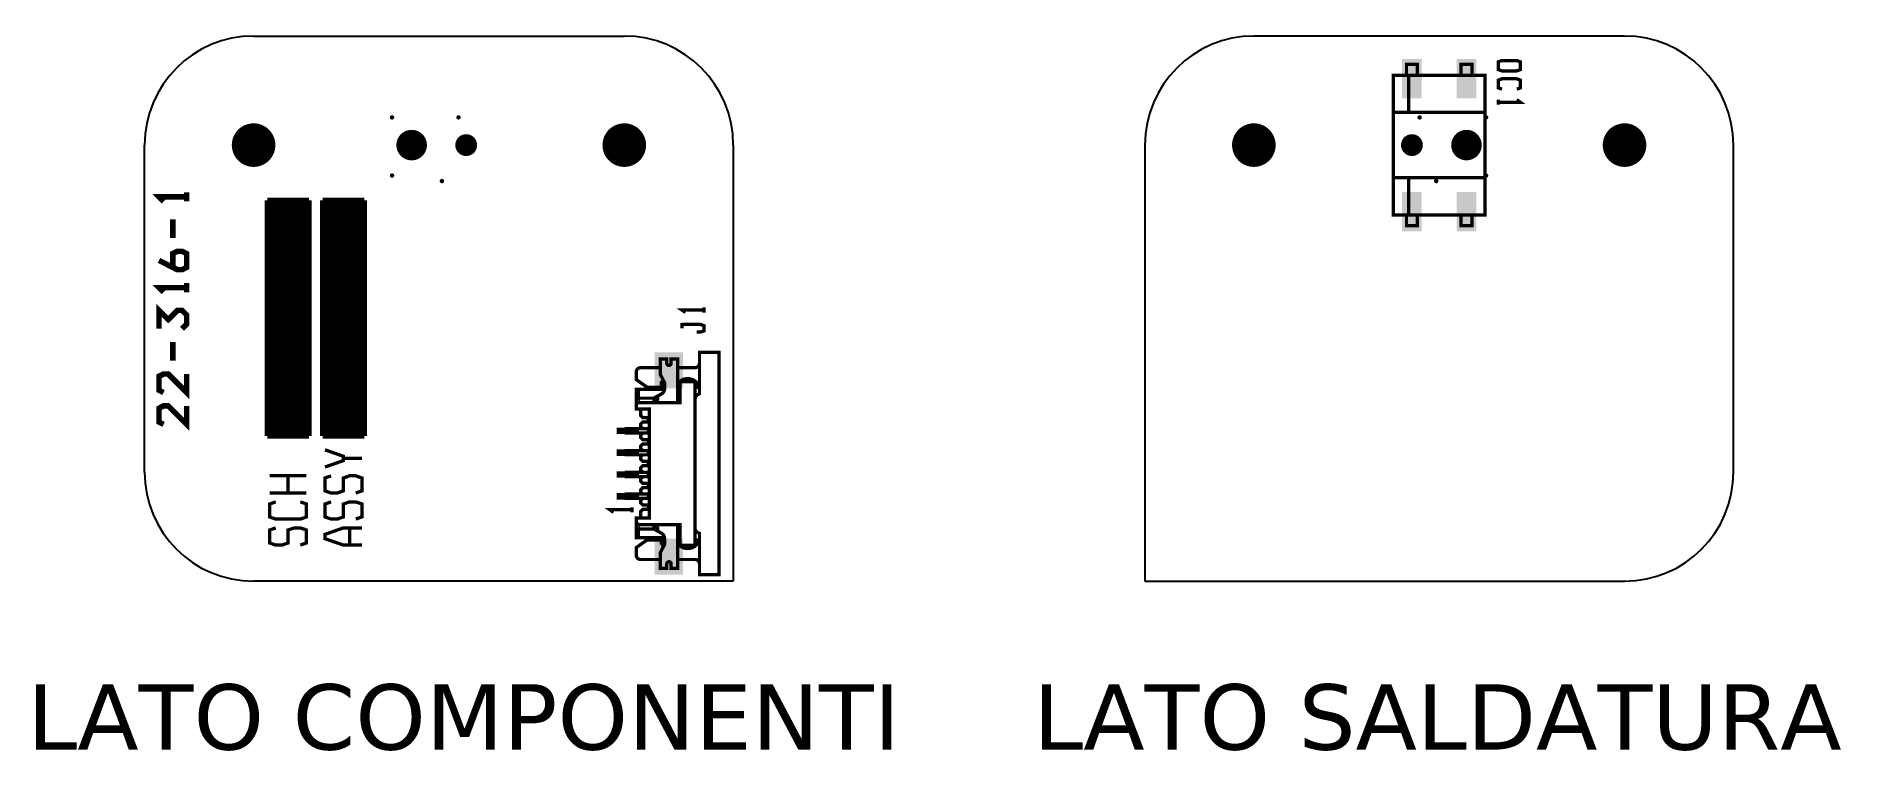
# Model space of a CAD drawing. Extents: x -8.9 to 73.9, y -6.3 to 26.5.
import ezdxf

# ---------------------------------------------------------------- set-up
doc = ezdxf.new("R2010")
doc.units = 0
doc.header["$MEASUREMENT"] = 0
doc.layers.get('0').update_dxf_attribs({"linetype": 'CONTINUOUS'})
for name, color, linetype in [('22-316-1_DRD', 7, 'CONTINUOUS'), ('22-316-1_SMB', 254, 'CONTINUOUS'), ('22-316-1_SMT', 254, 'CONTINUOUS'), ('22-316-1_SSB', 1, 'CONTINUOUS'), ('22-316-1_SST', 1, 'CONTINUOUS'), ('THRUHOLE_NPT', 11, 'CONTINUOUS'), ('THRUHOLE_TAP', 13, 'CONTINUOUS')]:
    doc.layers.add(name, color=color, linetype=linetype)
doc.styles.get("Standard").update_dxf_attribs({"font": 'verdana.ttf', "height": 3})

# ---------------------------------------------------------------- blocks, each defined once
blk = doc.blocks.new('ROUND_1')
at = {"const_width": 0.03935}
blk.add_lwpolyline([(-0.019675, 0, 1), (0.019675, 0, 1)], format="xyb", close=True, dxfattribs=at)
blk = doc.blocks.new('RECTANGLE_2')
blk.add_solid([(0.0197, 0.0059), (0.0197, -0.0059), (-0.0197, 0.0059), (-0.0197, -0.0059)])
blk = doc.blocks.new('RECTANGLE_3')
blk.add_solid([(0.0256, 0.0325), (0.0256, -0.0325), (-0.0256, 0.0325), (-0.0256, -0.0325)])
blk = doc.blocks.new('ROUND_5')
at = {"const_width": 0.0197}
blk.add_lwpolyline([(-0.00985, 0, 1), (0.00985, 0, 1)], format="xyb", close=True, dxfattribs=at)
blk = doc.blocks.new('ROUND_4')
at = {"const_width": 0.02755}
blk.add_lwpolyline([(-0.013775, 0, 1), (0.013775, 0, 1)], format="xyb", close=True, dxfattribs=at)
blk = doc.blocks.new('ROUND_11')
at = {"const_width": 0.00395}
blk.add_lwpolyline([(-0.001975, 0, 1), (0.001975, 0, 1)], format="xyb", close=True, dxfattribs=at)
blk = doc.blocks.new('RECTANGLE_13')
blk.add_solid([(0.0177, 0.03545), (0.0177, -0.03545), (-0.0177, 0.03545), (-0.0177, -0.03545)])

msp = doc.modelspace()

# ---------------------------------------------------------------- linework, layer by layer
at = {"layer": '22-316-1_DRD'}
for p, q in [((1.073, 26.488), (18.073, 26.488)), ((63.947, 26.488), (46.947, 26.488)), ((-3.926, 6.49), (-3.926, 21.489)), ((23.072, 21.489), (23.072, 1.489)), ((41.948, 21.489), (41.948, 1.489)), ((68.946, 6.49), (68.946, 21.489)), ((23.072, 1.489), (1.073, 1.489)), ((41.948, 1.489), (63.947, 1.489))]:
    msp.add_line(p, q, dxfattribs=at)
for centre, start, end in [((1.073, 21.489), 90, 180), ((18.073, 21.489), 360, 90), ((46.947, 21.489), 90, 180), ((63.947, 21.489), 360, 90), ((1.073, 6.49), 180, 270), ((63.947, 6.49), 270, 0)]:
    msp.add_arc(centre, 4.999, start, end, dxfattribs=at)
at = {"layer": '22-316-1_SSB', "const_width": 0.152}
for points in [[(53.947, 24.689), (53.947, 25.19), (54.448, 25.19), (54.448, 24.689)], [(56.947, 24.689), (56.947, 25.19), (56.447, 25.19), (56.447, 24.689)], [(58.156, 25.307), (58.326, 25.368), (59.004, 25.368), (59.172, 25.307), (59.172, 24.951), (59.004, 24.893), (58.326, 24.893), (58.156, 24.951), (58.156, 25.307)], [(57.546, 22.988), (54.046, 22.988), (54.046, 24.689), (57.546, 24.689), (57.546, 22.988), (57.546, 21.989), (57.546, 20.989), (57.546, 19.99), (54.046, 19.99), (54.046, 18.289), (53.348, 18.289), (53.348, 19.99), (54.046, 19.99)], [(53.348, 19.99), (53.348, 20.989), (53.348, 21.989), (53.348, 22.988), (53.348, 24.689), (54.046, 24.689)], [(58.326, 24.054), (58.156, 24.113), (58.156, 24.468), (58.326, 24.529), (59.004, 24.529), (59.172, 24.468), (59.172, 24.113), (59.004, 24.054)], [(58.156, 23.336), (58.156, 23.572)], [(58.156, 23.452), (59.172, 23.452), (59.004, 23.572)], [(53.348, 22.988), (54.046, 22.988)], [(57.546, 19.99), (57.546, 18.289), (54.046, 18.289)], [(54.448, 18.289), (54.448, 17.788), (53.947, 17.788), (53.947, 18.289)], [(56.947, 18.289), (56.947, 17.788), (56.447, 17.788), (56.447, 18.289)]]:
    msp.add_lwpolyline(points, dxfattribs=at)
at = {"layer": '22-316-1_SST'}
for points, const_width in [([(-1.995, 19.119), (-3.265, 19.119), (-3.054, 18.906)], 0.254), ([(-1.995, 19.33), (-1.995, 18.906)], 0.254), ([(1.708, 18.949), (1.708, 8.154)], 0.254), ([(3.613, 18.949), (1.708, 18.949)], 0.254), ([(1.81, 18.949), (1.81, 8.154)], 0.254), ([(2.038, 18.949), (2.038, 8.154)], 0.254), ([(2.267, 18.949), (2.267, 8.154)], 0.254), ([(2.496, 18.949), (2.496, 8.154)], 0.254), ([(2.724, 18.949), (2.724, 8.154)], 0.254), ([(2.953, 18.949), (2.953, 8.154)], 0.254), ([(3.181, 18.949), (3.181, 8.154)], 0.254), ([(3.41, 18.949), (3.41, 8.154)], 0.254), ([(3.613, 18.949), (3.613, 8.154)], 0.254), ([(4.248, 18.949), (4.248, 8.154)], 0.254), ([(6.153, 18.949), (4.248, 18.949)], 0.254), ([(4.35, 18.949), (4.35, 8.154)], 0.254), ([(4.578, 18.949), (4.578, 8.154)], 0.254), ([(4.807, 18.949), (4.807, 8.154)], 0.254), ([(5.036, 18.949), (5.036, 8.154)], 0.254), ([(5.264, 18.949), (5.264, 8.154)], 0.254), ([(5.493, 18.949), (5.493, 8.154)], 0.254), ([(5.721, 18.949), (5.721, 8.154)], 0.254), ([(5.95, 18.949), (5.95, 8.154)], 0.254), ([(6.153, 18.949), (6.153, 8.154)], 0.254), ([(3.613, 18.771), (1.708, 18.771)], 0.254), ([(3.613, 18.543), (1.708, 18.543)], 0.254), ([(3.613, 18.314), (1.708, 18.314)], 0.254), ([(3.613, 18.085), (1.708, 18.085)], 0.254), ([(6.153, 18.771), (4.248, 18.771)], 0.254), ([(6.153, 18.543), (4.248, 18.543)], 0.254), ([(6.153, 18.314), (4.248, 18.314)], 0.254), ([(6.153, 18.085), (4.248, 18.085)], 0.254), ([(-2.63, 18.08), (-2.63, 17.235)], 0.254), ([(3.613, 17.857), (1.708, 17.857)], 0.254), ([(3.613, 17.628), (1.708, 17.628)], 0.254), ([(3.613, 17.4), (1.708, 17.4)], 0.254), ([(6.153, 17.857), (4.248, 17.857)], 0.254), ([(6.153, 17.628), (4.248, 17.628)], 0.254), ([(6.153, 17.4), (4.248, 17.4)], 0.254), ([(-2.63, 15.881), (-2.63, 16.516), (-2.419, 16.62), (-2.209, 16.62), (-1.995, 16.516), (-1.995, 15.881), (-2.209, 15.774), (-2.419, 15.774), (-3.265, 16.198)], 0.254), ([(3.613, 17.171), (1.708, 17.171)], 0.254), ([(3.613, 16.942), (1.708, 16.942)], 0.254), ([(3.613, 16.714), (1.708, 16.714)], 0.254), ([(3.613, 16.485), (1.708, 16.485)], 0.254), ([(6.153, 17.171), (4.248, 17.171)], 0.254), ([(6.153, 16.942), (4.248, 16.942)], 0.254), ([(6.153, 16.714), (4.248, 16.714)], 0.254), ([(6.153, 16.485), (4.248, 16.485)], 0.254), ([(3.613, 16.257), (1.708, 16.257)], 0.254), ([(3.613, 16.028), (1.708, 16.028)], 0.254), ([(3.613, 15.799), (1.708, 15.799)], 0.254), ([(6.153, 16.257), (4.248, 16.257)], 0.254), ([(6.153, 16.028), (4.248, 16.028)], 0.254), ([(6.153, 15.799), (4.248, 15.799)], 0.254), ([(-1.995, 14.949), (-3.265, 14.949), (-3.054, 14.738)], 0.254), ([(-1.995, 15.159), (-1.995, 14.738)], 0.254), ([(3.613, 15.571), (1.708, 15.571)], 0.254), ([(3.613, 15.342), (1.708, 15.342)], 0.254), ([(3.613, 15.114), (1.708, 15.114)], 0.254), ([(3.613, 14.885), (1.708, 14.885)], 0.254), ([(6.153, 15.571), (4.248, 15.571)], 0.254), ([(6.153, 15.342), (4.248, 15.342)], 0.254), ([(6.153, 15.114), (4.248, 15.114)], 0.254), ([(6.153, 14.885), (4.248, 14.885)], 0.254), ([(-2.209, 13.064), (-1.995, 13.277), (-1.995, 13.699), (-2.209, 13.912), (-2.419, 13.912), (-2.844, 13.488), (-3.265, 13.912), (-3.265, 13.064)], 0.254), ([(3.613, 14.656), (1.708, 14.656)], 0.254), ([(3.613, 14.428), (1.708, 14.428)], 0.254), ([(3.613, 14.199), (1.708, 14.199)], 0.254), ([(3.613, 13.971), (1.708, 13.971)], 0.254), ([(6.153, 14.656), (4.248, 14.656)], 0.254), ([(6.153, 14.428), (4.248, 14.428)], 0.254), ([(6.153, 14.199), (4.248, 14.199)], 0.254), ([(6.153, 13.971), (4.248, 13.971)], 0.254), ([(21.731, 14.047), (21.731, 13.811)], 0.152), ([(3.613, 13.742), (1.708, 13.742)], 0.254), ([(3.613, 13.513), (1.708, 13.513)], 0.254), ([(3.613, 13.285), (1.708, 13.285)], 0.254), ([(6.153, 13.742), (4.248, 13.742)], 0.254), ([(6.153, 13.513), (4.248, 13.513)], 0.254), ([(6.153, 13.285), (4.248, 13.285)], 0.254), ([(21.731, 13.927), (20.715, 13.927), (20.885, 13.811)], 0.152), ([(20.715, 13.328), (20.715, 13.089)], 0.152), ([(21.393, 12.911), (21.563, 12.911), (21.731, 12.972), (21.731, 13.209), (21.563, 13.267), (20.715, 13.267)], 0.152), ([(-2.63, 12.452), (-2.63, 11.603)], 0.254), ([(3.613, 13.056), (1.708, 13.056)], 0.254), ([(3.613, 12.828), (1.708, 12.828)], 0.254), ([(3.613, 12.599), (1.708, 12.599)], 0.254), ([(3.613, 12.37), (1.708, 12.37)], 0.254), ([(6.153, 13.056), (4.248, 13.056)], 0.254), ([(6.153, 12.828), (4.248, 12.828)], 0.254), ([(6.153, 12.599), (4.248, 12.599)], 0.254), ([(6.153, 12.37), (4.248, 12.37)], 0.254), ([(3.613, 12.142), (1.708, 12.142)], 0.254), ([(3.613, 11.913), (1.708, 11.913)], 0.254), ([(3.613, 11.685), (1.708, 11.685)], 0.254), ([(6.153, 12.142), (4.248, 12.142)], 0.254), ([(6.153, 11.913), (4.248, 11.913)], 0.254), ([(6.153, 11.685), (4.248, 11.685)], 0.254), ([(20.024, 11.484), (20.024, 11.685), (19.722, 11.685), (19.722, 11.004)], 0.152), ([(20.522, 9.683), (20.522, 9.894), (20.522, 11.685), (20.222, 11.685), (20.222, 11.484)], 0.152), ([(21.439, 3.724), (21.523, 3.684), (21.523, 1.784), (22.422, 1.784), (22.422, 11.984), (21.523, 11.984), (21.523, 10.084), (21.439, 10.044)], 0.152), ([(-1.995, 10.991), (-1.995, 10.143), (-2.844, 10.991), (-3.054, 10.991), (-3.265, 10.885), (-3.265, 10.25), (-3.054, 10.143)], 0.254), ([(3.613, 11.456), (1.708, 11.456)], 0.254), ([(3.613, 11.227), (1.708, 11.227)], 0.254), ([(3.613, 10.999), (1.708, 10.999)], 0.254), ([(3.613, 10.77), (1.708, 10.77)], 0.254), ([(6.153, 11.456), (4.248, 11.456)], 0.254), ([(6.153, 11.227), (4.248, 11.227)], 0.254), ([(6.153, 10.999), (4.248, 10.999)], 0.254), ([(6.153, 10.77), (4.248, 10.77)], 0.254), ([(18.622, 11.085), (18.622, 10.735), (19.122, 10.384), (19.775, 10.384), (19.775, 10.61), (19.783, 10.615)], 0.152), ([(19.722, 11.283), (18.823, 11.283)], 0.152), ([(19.737, 10.945), (19.907, 10.625)], 0.152), ([(20.522, 11.283), (21.322, 11.283)], 0.152), ([(3.613, 10.542), (1.708, 10.542)], 0.254), ([(3.613, 10.313), (1.708, 10.313)], 0.254), ([(3.613, 10.084), (1.708, 10.084)], 0.254), ([(3.613, 9.856), (1.708, 9.856)], 0.254), ([(6.153, 10.542), (4.248, 10.542)], 0.254), ([(6.153, 10.313), (4.248, 10.313)], 0.254), ([(6.153, 10.084), (4.248, 10.084)], 0.254), ([(6.153, 9.856), (4.248, 9.856)], 0.254), ([(19.224, 5.985), (19.221, 5.985), (19.224, 5.985), (19.224, 5.987), (19.224, 9.383), (18.622, 9.383), (18.622, 9.584), (18.724, 9.683), (20.623, 9.683), (20.623, 10.633), (21.322, 10.633), (21.322, 3.135), (20.623, 3.135), (20.623, 4.085), (18.724, 4.085), (18.622, 4.184), (18.622, 4.385), (19.224, 4.385), (19.224, 5.985), (18.922, 5.985), (18.823, 6.084), (18.823, 6.183), (18.922, 6.285)], 0.152), ([(18.724, 10.285), (18.724, 9.884), (18.622, 9.985), (18.622, 10.285), (18.724, 10.285), (19.92, 10.285)], 0.152), ([(18.724, 9.683), (18.622, 9.683), (18.622, 9.884), (18.724, 9.884), (19.442, 9.884)], 0.152), ([(19.61, 9.894), (19.61, 9.985), (19.442, 9.894), (19.442, 9.688)], 0.152), ([(19.773, 10.074), (19.61, 9.985)], 0.152), ([(19.783, 10.615), (19.775, 10.611)], 0.152), ([(19.922, 10.384), (19.775, 10.384)], 0.152), ([(19.922, 10.567), (19.922, 10.326)], 0.152), ([(20.623, 10.384), (20.522, 10.384)], 0.152), ([(20.522, 10.285), (20.623, 10.285)], 0.152), ([(20.623, 9.884), (20.522, 9.884)], 0.152), ([(20.565, 10.608), (20.572, 10.611)], 0.152), ([(20.596, 10.623), (20.573, 10.61)], 0.152), ([(21.322, 10.384), (21.523, 10.384)], 0.152), ([(-1.995, 9.531), (-1.995, 8.682), (-2.844, 9.531), (-3.054, 9.531), (-3.265, 9.424), (-3.265, 8.789), (-3.054, 8.682)], 0.254), ([(3.613, 9.627), (1.708, 9.627)], 0.254), ([(3.613, 9.399), (1.708, 9.399)], 0.254), ([(3.613, 9.17), (1.708, 9.17)], 0.254), ([(6.153, 9.627), (4.248, 9.627)], 0.254), ([(6.153, 9.399), (4.248, 9.399)], 0.254), ([(6.153, 9.17), (4.248, 9.17)], 0.254), ([(18.823, 9.383), (18.823, 9.084), (18.922, 8.985), (19.224, 8.985)], 0.152), ([(19.442, 9.686), (19.442, 9.683)], 0.152), ([(3.613, 8.941), (1.708, 8.941)], 0.254), ([(3.613, 8.713), (1.708, 8.713)], 0.254), ([(3.613, 8.484), (1.708, 8.484)], 0.254), ([(3.613, 8.256), (1.708, 8.256)], 0.254), ([(3.613, 8.154), (1.708, 8.154)], 0.254), ([(6.153, 8.941), (4.248, 8.941)], 0.254), ([(6.153, 8.713), (4.248, 8.713)], 0.254), ([(6.153, 8.484), (4.248, 8.484)], 0.254), ([(6.153, 8.256), (4.248, 8.256)], 0.254), ([(6.153, 8.154), (4.248, 8.154)], 0.254), ([(18.622, 8.484), (18.574, 8.484), (18.172, 8.484), (18.172, 8.284), (18.574, 8.284), (18.622, 8.284), (18.622, 8.484), (18.673, 8.484), (18.673, 8.284), (18.772, 8.284), (18.922, 8.284), (19.224, 8.284)], 0.152), ([(18.622, 8.284), (18.673, 8.284)], 0.152), ([(18.673, 8.484), (18.772, 8.484), (18.922, 8.484)], 0.152), ([(19.224, 8.484), (18.922, 8.484), (18.823, 8.583), (18.823, 8.685), (18.922, 8.784), (19.224, 8.784)], 0.152), ([(18.922, 8.284), (18.823, 8.184), (18.823, 8.085), (18.922, 7.984), (19.224, 7.984)], 0.152), ([(19.173, 8.985), (19.173, 8.784)], 0.152), ([(19.173, 8.284), (19.173, 8.484)], 0.152), ([(4.347, 7.516), (5.193, 7.219), (5.193, 7.021), (4.347, 6.727)], 0.152), ([(18.622, 7.483), (18.574, 7.483), (18.172, 7.483), (18.172, 7.285), (18.574, 7.285), (18.622, 7.285), (18.622, 7.483), (18.673, 7.483), (18.673, 7.285), (18.772, 7.285), (18.922, 7.285), (19.224, 7.285)], 0.152), ([(18.673, 7.483), (18.772, 7.483), (18.922, 7.483)], 0.152), ([(19.224, 7.788), (19.224, 7.783), (18.922, 7.783), (18.823, 7.684), (18.823, 7.585), (18.922, 7.483), (19.224, 7.483)], 0.152), ([(19.173, 7.984), (19.173, 7.783)], 0.152), ([(19.173, 7.285), (19.173, 7.483)], 0.152), ([(6.039, 7.12), (5.193, 7.12)], 0.152), ([(18.622, 7.285), (18.673, 7.285)], 0.152), ([(18.922, 7.285), (18.823, 7.184), (18.823, 7.085), (18.922, 6.983), (19.224, 6.983)], 0.152), ([(19.224, 6.485), (18.922, 6.485), (18.823, 6.584), (18.823, 6.683), (18.922, 6.785), (19.224, 6.785)], 0.152), ([(19.173, 6.983), (19.173, 6.785)], 0.152), ([(3.499, 6.323), (1.807, 6.323)], 0.152), ([(2.653, 6.323), (2.653, 5.533)], 0.152), ([(4.629, 6.323), (4.347, 6.224), (4.347, 5.632), (4.629, 5.533), (4.911, 5.533), (5.193, 5.632), (5.193, 6.224), (5.475, 6.323), (5.757, 6.323), (6.039, 6.224), (6.039, 5.632), (5.757, 5.533)], 0.152), ([(18.622, 6.485), (18.574, 6.485), (18.172, 6.485), (18.172, 6.285), (18.574, 6.285), (18.622, 6.285), (18.622, 6.485), (18.673, 6.485), (18.673, 6.285), (18.772, 6.285), (18.922, 6.285), (19.224, 6.285)], 0.152), ([(18.622, 6.285), (18.673, 6.285)], 0.152), ([(18.673, 6.485), (18.772, 6.485), (18.922, 6.485)], 0.152), ([(19.224, 5.484), (18.922, 5.484), (18.823, 5.584), (18.823, 5.685), (18.922, 5.784), (19.224, 5.784)], 0.152), ([(19.173, 6.285), (19.173, 6.485)], 0.152), ([(19.173, 5.985), (19.173, 5.784)], 0.152), ([(3.499, 5.533), (1.807, 5.533)], 0.152), ([(3.217, 5.129), (3.499, 5.03), (3.499, 4.438), (3.217, 4.339), (2.089, 4.339), (1.807, 4.438), (1.807, 5.03), (2.089, 5.129)], 0.152), ([(4.629, 5.129), (4.347, 5.03), (4.347, 4.438), (4.629, 4.339), (4.911, 4.339), (5.193, 4.438), (5.193, 5.03), (5.475, 5.129), (5.757, 5.129), (6.039, 5.03), (6.039, 4.438), (5.757, 4.339)], 0.152), ([(18.622, 5.284), (18.574, 5.284), (18.172, 5.284), (18.172, 5.484), (18.574, 5.484), (18.622, 5.484), (18.622, 5.284), (18.673, 5.284), (18.673, 5.484), (18.772, 5.484), (18.922, 5.484)], 0.152), ([(18.622, 5.484), (18.673, 5.484)], 0.152), ([(18.922, 5.284), (18.772, 5.284), (18.673, 5.284)], 0.152), ([(19.224, 4.984), (18.922, 4.984), (18.823, 5.083), (18.823, 5.185), (18.922, 5.284), (19.224, 5.284)], 0.152), ([(19.173, 5.284), (19.173, 5.484)], 0.152), ([(19.173, 4.984), (19.173, 4.783)], 0.152), ([(18.429, 4.768), (17.413, 4.768), (17.583, 4.649)], 0.152), ([(18.429, 4.885), (18.429, 4.649)], 0.152), ([(18.724, 4.085), (18.622, 4.085), (18.622, 3.884), (18.724, 3.884), (19.442, 3.884)], 0.152), ([(18.823, 4.385), (18.823, 4.684), (18.922, 4.783), (19.224, 4.783)], 0.152), ([(19.773, 3.694), (19.61, 3.783), (19.442, 3.874), (19.442, 4.08)], 0.152), ([(20.522, 4.085), (20.522, 3.874), (20.522, 2.083), (20.222, 2.083), (20.222, 2.284)], 0.152), ([(2.089, 3.935), (1.807, 3.836), (1.807, 3.244), (2.089, 3.145), (2.371, 3.145), (2.653, 3.244), (2.653, 3.836), (2.935, 3.935), (3.217, 3.935), (3.499, 3.836), (3.499, 3.244), (3.217, 3.145)], 0.152), ([(6.039, 3.935), (5.193, 3.935), (4.347, 3.638), (4.347, 3.44), (5.193, 3.145), (6.039, 3.145)], 0.152), ([(5.475, 3.935), (5.475, 3.145)], 0.152), ([(18.724, 3.485), (18.622, 3.485), (18.622, 3.785), (18.724, 3.884), (18.724, 3.485), (19.917, 3.485)], 0.152), ([(18.622, 2.685), (18.622, 3.033), (19.122, 3.384), (19.775, 3.384), (19.922, 3.384)], 0.152), ([(19.61, 3.874), (19.61, 3.783)], 0.152), ([(19.775, 3.384), (19.775, 3.158)], 0.152), ([(19.922, 3.201), (19.922, 3.442)], 0.152), ([(20.522, 3.884), (20.623, 3.884)], 0.152), ([(20.623, 3.485), (20.522, 3.485)], 0.152), ([(20.522, 3.384), (20.623, 3.384)], 0.152), ([(21.322, 3.384), (21.523, 3.384)], 0.152), ([(19.722, 2.485), (18.823, 2.485)], 0.152), ([(20.024, 2.284), (20.024, 2.083), (19.722, 2.083), (19.722, 2.764)], 0.152), ([(19.737, 2.823), (19.907, 3.143)], 0.152), ([(21.322, 2.485), (20.522, 2.485)], 0.152)]:
    msp.add_lwpolyline(points, dxfattribs=dict(at, const_width=const_width))
at = {"layer": '22-316-1_SST', "const_width": 0.152}
for points in [[(18.823, 11.283, 0.414214), (18.625, 11.085)], [(19.722, 11.004, 0.120999), (19.736, 10.945)], [(20.024, 11.484, 0.414214), (20.123, 11.385)], [(20.123, 11.385, 0.414214), (20.222, 11.484)], [(20.979, 10.78, 0.199728), (20.572, 10.611)], [(21.523, 10.384, 0.324375), (20.979, 10.778)], [(21.322, 11.283, 0.414214), (21.523, 11.484)], [(19.442, 9.688, 0.354842), (19.61, 9.894)], [(19.773, 10.074, 0.27446), (19.922, 10.326)], [(19.892, 10.653, 0.068813), (19.775, 10.61)], [(19.922, 10.567, 0.123416), (19.908, 10.626)], [(20.522, 10.587, 0.035563), (20.573, 10.61)], [(21.439, 10.044, 0.291816), (21.325, 9.863)], [(19.61, 3.874, 0.354842), (19.442, 4.08)], [(19.922, 3.442, 0.27446), (19.773, 3.694)], [(20.979, 2.988, 0.324377), (21.523, 3.384)], [(21.322, 3.905, 0.291821), (21.439, 3.724)], [(18.622, 2.685, 0.414214), (18.823, 2.485)], [(19.737, 2.823, 0.121001), (19.723, 2.764)], [(19.775, 3.158, 0.068812), (19.892, 3.115)], [(19.907, 3.143, 0.123412), (19.922, 3.201)], [(20.573, 3.158, 0.035564), (20.522, 3.181)], [(20.573, 3.158, 0.199727), (20.979, 2.989)], [(21.523, 2.284, 0.414214), (21.322, 2.485)], [(20.123, 2.383, 0.414214), (20.024, 2.284)], [(20.222, 2.284, 0.414214), (20.123, 2.383)]]:
    msp.add_lwpolyline(points, format="xyb", dxfattribs=at)

# ---------------------------------------------------------------- block references
at = {"layer": '22-316-1_SMB', "xscale": -25.4, "yscale": 25.4, "zscale": 25.4}
for name, p in [('RECTANGLE_13', (54.196, 24.54)), ('RECTANGLE_13', (56.698, 24.54)), ('ROUND_1', (46.947, 21.489)), ('ROUND_1', (63.947, 21.489)), ('RECTANGLE_13', (54.196, 18.438)), ('RECTANGLE_13', (56.698, 18.438))]:
    msp.add_blockref(name, p, dxfattribs=at)
at = {"layer": '22-316-1_SMT', "xscale": 25.4, "yscale": 25.4, "zscale": 25.4}
for name, p in [('ROUND_1', (1.073, 21.489)), ('ROUND_1', (18.073, 21.489)), ('RECTANGLE_3', (20.123, 11.159)), ('RECTANGLE_2', (18.223, 8.385)), ('RECTANGLE_2', (18.223, 7.384)), ('RECTANGLE_2', (18.223, 6.384)), ('RECTANGLE_2', (18.223, 5.385)), ('RECTANGLE_3', (20.123, 2.609))]:
    msp.add_blockref(name, p, dxfattribs=at)
at = {"layer": 'THRUHOLE_NPT', "yscale": 25.4, "zscale": 25.4}
for name, p, xscale in [('ROUND_1', (1.073, 21.489), 25.4), ('ROUND_1', (18.073, 21.489), 25.4), ('ROUND_1', (46.947, 21.489), -25.4), ('ROUND_1', (63.947, 21.489), -25.4), ('ROUND_4', (8.322, 21.489), 25.4), ('ROUND_5', (10.824, 21.489), 25.4), ('ROUND_5', (54.196, 21.489), -25.4), ('ROUND_4', (56.698, 21.489), -25.4)]:
    msp.add_blockref(name, p, dxfattribs=dict(at, xscale=xscale))
at = {"layer": 'THRUHOLE_TAP', "yscale": 25.4, "zscale": 25.4}
for p, xscale in [((7.423, 22.759), 25.4), ((10.471, 22.759), 25.4), ((54.549, 22.759), -25.4), ((57.597, 22.759), -25.4), ((7.423, 20.092), 25.4), ((9.709, 19.838), 25.4), ((55.311, 19.838), -25.4), ((57.597, 20.092), -25.4)]:
    msp.add_blockref('ROUND_11', p, dxfattribs=dict(at, xscale=xscale))

# ---------------------------------------------------------------- texts
at = {"linetype": 'Continuous'}
for s, p in [('LATO COMPONENTI', (-9.305, -6.234)), ('LATO SALDATURA', (36.831, -6.234))]:
    msp.add_text(s, height=3, dxfattribs=at).set_placement(p)

doc.saveas('drawing.dxf')
